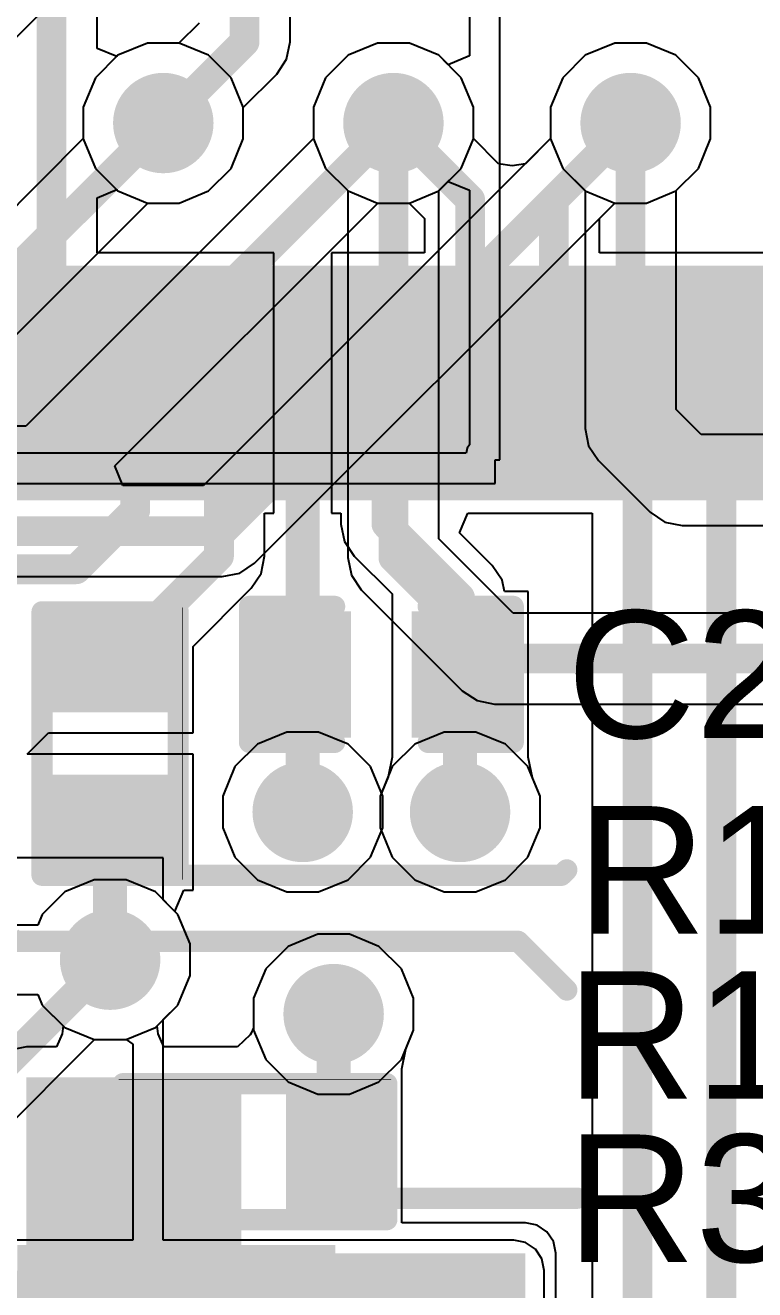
# Model space of a CAD drawing. Header units: inches. Extents: x -3 to 128, y -12 to 41.
# Drawn here: x 99.88 to 104.24, y 7.39 to 14.95 of the extents above; entities that cross this region are included whole.
import ezdxf

# ---------------------------------------------------------------- set-up
doc = ezdxf.new("R2010")
doc.units = ezdxf.units.IN
for name, color, linetype in [('Bottom Layer', 5, 'Continuous'), ('Layer 1', 16, 'Continuous'), ('Layer 2', 76, 'Continuous'), ('Top Layer', 1, 'Continuous'), ('Top Overlay', 2, 'Continuous'), ('Top Paste', 8, 'Continuous'), ('Top Solder', 216, 'Continuous'), ('Via Holes', 16, 'Continuous')]:
    doc.layers.add(name, color=color, linetype=linetype)
doc.styles.add('Arial', font='', dxfattribs={"height": 0.2})
doc.styles.get('Arial').set_extended_font_data('Arial')

msp = doc.modelspace()

# ---------------------------------------------------------------- hatches: boundary and pattern name
at = {"layer": 'Bottom Layer'}
h = msp.add_hatch(color=5, dxfattribs=at)
edge = h.paths.add_edge_path()
edge.add_arc((100.7076, 14.3629), 0.3, 0, 360)
h = msp.add_hatch(color=5, dxfattribs=at)
edge = h.paths.add_edge_path()
edge.add_arc((102.0819, 14.3629), 0.3, 0, 360)
h = msp.add_hatch(color=5, dxfattribs=at)
edge = h.paths.add_edge_path()
edge.add_arc((103.4983, 14.3629), 0.3, 0, 360)
h = msp.add_hatch(color=5, dxfattribs=at)
edge = h.paths.add_edge_path()
edge.add_arc((101.5401, 10.2456), 0.3, 0, 360)
h = msp.add_hatch(color=5, dxfattribs=at)
edge = h.paths.add_edge_path()
edge.add_arc((102.4799, 10.2456), 0.3, 0, 360)
h = msp.add_hatch(color=5, dxfattribs=at)
edge = h.paths.add_edge_path()
edge.add_arc((100.3901, 9.3625), 0.3, 0, 360)
h = msp.add_hatch(color=5, dxfattribs=at)
edge = h.paths.add_edge_path()
edge.add_arc((101.7248, 9.0374), 0.3, 0, 360)
at = {"layer": 'Layer 1'}
h = msp.add_hatch(color=16, dxfattribs=at)
edge = h.paths.add_edge_path()
edge.add_arc((100.7076, 14.3629), 0.3, 0, 360)
h = msp.add_hatch(color=16, dxfattribs=at)
edge = h.paths.add_edge_path()
edge.add_arc((102.0819, 14.3629), 0.3, 0, 360)
h = msp.add_hatch(color=16, dxfattribs=at)
edge = h.paths.add_edge_path()
edge.add_arc((103.4983, 14.3629), 0.3, 0, 360)
h = msp.add_hatch(color=16, dxfattribs=at)
edge = h.paths.add_edge_path()
edge.add_arc((101.5401, 10.2456), 0.3, 0, 360)
h = msp.add_hatch(color=16, dxfattribs=at)
edge = h.paths.add_edge_path()
edge.add_arc((102.4799, 10.2456), 0.3, 0, 360)
h = msp.add_hatch(color=16, dxfattribs=at)
edge = h.paths.add_edge_path()
edge.add_arc((100.3901, 9.3625), 0.3, 0, 360)
h = msp.add_hatch(color=16, dxfattribs=at)
edge = h.paths.add_edge_path()
edge.add_arc((101.7248, 9.0374), 0.3, 0, 360)
at = {"layer": 'Layer 2'}
h = msp.add_hatch(color=76, dxfattribs=at)
edge = h.paths.add_edge_path()
edge.add_arc((100.7076, 14.3629), 0.3, 0, 360)
h = msp.add_hatch(color=76, dxfattribs=at)
edge = h.paths.add_edge_path()
edge.add_arc((102.0819, 14.3629), 0.3, 0, 360)
h = msp.add_hatch(color=76, dxfattribs=at)
edge = h.paths.add_edge_path()
edge.add_arc((103.4983, 14.3629), 0.3, 0, 360)
h = msp.add_hatch(color=76, dxfattribs=at)
edge = h.paths.add_edge_path()
edge.add_arc((101.5401, 10.2456), 0.3, 0, 360)
h = msp.add_hatch(color=76, dxfattribs=at)
edge = h.paths.add_edge_path()
edge.add_arc((102.4799, 10.2456), 0.3, 0, 360)
h = msp.add_hatch(color=76, dxfattribs=at)
edge = h.paths.add_edge_path()
edge.add_arc((100.3901, 9.3625), 0.3, 0, 360)
h = msp.add_hatch(color=76, dxfattribs=at)
edge = h.paths.add_edge_path()
edge.add_arc((101.7248, 9.0374), 0.3, 0, 360)
msp.add_hatch(color=76, dxfattribs=at).paths.add_polyline_path([(93.1567, 6.0571), (102.8015, 6.0571), (102.8015, 7.5049), (93.1567, 7.5049)])
at = {"layer": 'Top Layer'}
h = msp.add_hatch(color=1, dxfattribs=at)
edge = h.paths.add_edge_path()
edge.add_arc((100.7076, 14.3629), 0.3, 0, 360)
h = msp.add_hatch(color=1, dxfattribs=at)
edge = h.paths.add_edge_path()
edge.add_arc((102.0819, 14.3629), 0.3, 0, 360)
h = msp.add_hatch(color=1, dxfattribs=at)
edge = h.paths.add_edge_path()
edge.add_arc((103.4983, 14.3629), 0.3, 0, 360)
for points in [[(99.8901, 12.2091), (99.8901, 13.4091), (100.1901, 13.4091), (100.1901, 12.2091)], [(100.3901, 12.2091), (100.3901, 13.4091), (100.6901, 13.4091), (100.6901, 12.2091)], [(100.8901, 12.2091), (100.8901, 13.4091), (101.1901, 13.4091), (101.1901, 12.2091)], [(101.3901, 12.2091), (101.3901, 13.4091), (101.6901, 13.4091), (101.6901, 12.2091)], [(101.8901, 12.2091), (101.8901, 13.4091), (102.1901, 13.4091), (102.1901, 12.2091)], [(102.3901, 12.2091), (102.3901, 13.4091), (102.6901, 13.4091), (102.6901, 12.2091)], [(102.8901, 12.2091), (102.8901, 13.4091), (103.1901, 13.4091), (103.1901, 12.2091)], [(103.3901, 12.2091), (103.3901, 13.4091), (103.6901, 13.4091), (103.6901, 12.2091)], [(103.8901, 12.2091), (103.8901, 13.4091), (104.1901, 13.4091), (104.1901, 12.2091)], [(100.7076, 10.8958), (100.0726, 10.8958), (100.0726, 11.353), (100.7076, 11.353)], [(101.3115, 10.7503), (101.3115, 11.3853), (101.7687, 11.3853), (101.7687, 10.7503)], [(102.2513, 10.7503), (102.2513, 11.3853), (102.7085, 11.3853), (102.7085, 10.7503)], [(100.7076, 9.956), (100.0726, 9.956), (100.0726, 10.4132), (100.7076, 10.4132)], [(99.8901, 6.2083), (101.1735, 6.2083), (101.1735, 8.6597), (99.8901, 8.6597)], [(101.0136, 8.5327), (101.0136, 7.8977), (100.5564, 7.8977), (100.5564, 8.5327)], [(101.9534, 8.5327), (101.9534, 7.8977), (101.4962, 7.8977), (101.4962, 8.5327)], [(102.8701, 7.6083), (99.885, 7.6083), (99.885, 6.2083), (102.8701, 6.2083)], [(99.885, 6.2083), (101.685, 6.2083), (101.685, 7.6083), (99.885, 7.6083)], [(99.885, 7.6083), (101.685, 7.6083), (101.685, 6.2083), (99.885, 6.2083)]]:
    msp.add_hatch(color=1, dxfattribs=at).paths.add_polyline_path(points)
h = msp.add_hatch(color=1, dxfattribs=at)
edge = h.paths.add_edge_path()
edge.add_arc((101.5401, 10.2456), 0.3, 0, 360)
h = msp.add_hatch(color=1, dxfattribs=at)
edge = h.paths.add_edge_path()
edge.add_arc((102.4799, 10.2456), 0.3, 0, 360)
h = msp.add_hatch(color=1, dxfattribs=at)
edge = h.paths.add_edge_path()
edge.add_arc((100.3901, 9.3625), 0.3, 0, 360)
h = msp.add_hatch(color=1, dxfattribs=at)
edge = h.paths.add_edge_path()
edge.add_arc((101.7248, 9.0374), 0.3, 0, 360)
at = {"layer": 'Top Paste'}
for points in [[(99.8901, 12.2091), (99.8901, 13.4091), (100.1901, 13.4091), (100.1901, 12.2091)], [(100.3901, 12.2091), (100.3901, 13.4091), (100.6901, 13.4091), (100.6901, 12.2091)], [(100.8901, 12.2091), (100.8901, 13.4091), (101.1901, 13.4091), (101.1901, 12.2091)], [(101.3901, 12.2091), (101.3901, 13.4091), (101.6901, 13.4091), (101.6901, 12.2091)], [(101.8901, 12.2091), (101.8901, 13.4091), (102.1901, 13.4091), (102.1901, 12.2091)], [(102.3901, 12.2091), (102.3901, 13.4091), (102.6901, 13.4091), (102.6901, 12.2091)], [(102.8901, 12.2091), (102.8901, 13.4091), (103.1901, 13.4091), (103.1901, 12.2091)], [(103.3901, 12.2091), (103.3901, 13.4091), (103.6901, 13.4091), (103.6901, 12.2091)], [(103.8901, 12.2091), (103.8901, 13.4091), (104.1901, 13.4091), (104.1901, 12.2091)], [(100.7076, 10.8958), (100.0726, 10.8958), (100.0726, 11.353), (100.7076, 11.353)], [(101.3115, 10.7503), (101.3115, 11.3853), (101.7687, 11.3853), (101.7687, 10.7503)], [(102.2513, 10.7503), (102.2513, 11.3853), (102.7085, 11.3853), (102.7085, 10.7503)], [(100.7076, 9.956), (100.0726, 9.956), (100.0726, 10.4132), (100.7076, 10.4132)], [(101.0136, 8.5327), (101.0136, 7.8977), (100.5564, 7.8977), (100.5564, 8.5327)], [(101.9534, 8.5327), (101.9534, 7.8977), (101.4962, 7.8977), (101.4962, 8.5327)], [(99.885, 7.6083), (101.685, 7.6083), (101.685, 6.2083), (99.885, 6.2083)]]:
    msp.add_hatch(color=8, dxfattribs=at).paths.add_polyline_path(points)
at = {"layer": 'Top Solder'}
for points in [[(99.7885, 12.1075), (99.7885, 13.5107), (100.2917, 13.5107), (100.2917, 12.1075)], [(100.2885, 12.1075), (100.2885, 13.5107), (100.7917, 13.5107), (100.7917, 12.1075)], [(100.7885, 12.1075), (100.7885, 13.5107), (101.2917, 13.5107), (101.2917, 12.1075)], [(101.2885, 12.1075), (101.2885, 13.5107), (101.7917, 13.5107), (101.7917, 12.1075)], [(101.7885, 12.1075), (101.7885, 13.5107), (102.2917, 13.5107), (102.2917, 12.1075)], [(102.2885, 12.1075), (102.2885, 13.5107), (102.7917, 13.5107), (102.7917, 12.1075)], [(102.7885, 12.1075), (102.7885, 13.5107), (103.2917, 13.5107), (103.2917, 12.1075)], [(103.2885, 12.1075), (103.2885, 13.5107), (103.7917, 13.5107), (103.7917, 12.1075)], [(103.7885, 12.1075), (103.7885, 13.5107), (104.2917, 13.5107), (104.2917, 12.1075)], [(101.2515, 10.6903), (101.2515, 11.4453), (101.8287, 11.4453), (101.8287, 10.6903)], [(102.1913, 10.6903), (102.1913, 11.4453), (102.7685, 11.4453), (102.7685, 10.6903)], [(100.7626, 10.8408), (100.0176, 10.8408), (100.0176, 11.408), (100.7626, 11.408)], [(100.7626, 9.901), (100.0176, 9.901), (100.0176, 10.4682), (100.7626, 10.4682)], [(101.0686, 8.5877), (101.0686, 7.8427), (100.5014, 7.8427), (100.5014, 8.5877)], [(102.0084, 8.5877), (102.0084, 7.8427), (101.4412, 7.8427), (101.4412, 8.5877)], [(99.835, 7.6583), (101.735, 7.6583), (101.735, 6.1583), (99.835, 6.1583)]]:
    msp.add_hatch(color=216, dxfattribs=at).paths.add_polyline_path(points)
at = {"layer": 'Via Holes'}
h = msp.add_hatch(color=7, dxfattribs=at)
edge = h.paths.add_edge_path()
edge.add_arc((100.7076, 14.3629), 0.15, 0, 360)
h = msp.add_hatch(color=7, dxfattribs=at)
edge = h.paths.add_edge_path()
edge.add_arc((102.0819, 14.3629), 0.15, 0, 360)
h = msp.add_hatch(color=7, dxfattribs=at)
edge = h.paths.add_edge_path()
edge.add_arc((103.4983, 14.3629), 0.15, 0, 360)
h = msp.add_hatch(color=7, dxfattribs=at)
edge = h.paths.add_edge_path()
edge.add_arc((101.5401, 10.2456), 0.15, 0, 360)
h = msp.add_hatch(color=7, dxfattribs=at)
edge = h.paths.add_edge_path()
edge.add_arc((102.4799, 10.2456), 0.15, 0, 360)
h = msp.add_hatch(color=7, dxfattribs=at)
edge = h.paths.add_edge_path()
edge.add_arc((100.3901, 9.3625), 0.15, 0, 360)
h = msp.add_hatch(color=7, dxfattribs=at)
edge = h.paths.add_edge_path()
edge.add_arc((101.7248, 9.0374), 0.15, 0, 360)

# ---------------------------------------------------------------- linework, layer by layer
at = {"layer": 'Bottom Layer'}
for p, q in [((100.6126, 14.8407), (100.437, 14.768)), ((100.8027, 14.8407), (100.6126, 14.8407)), ((100.9783, 14.768), (100.8027, 14.8407)), ((101.9869, 14.8407), (101.8112, 14.768)), ((102.1769, 14.8407), (101.9869, 14.8407)), ((102.3525, 14.768), (102.1769, 14.8407)), ((103.4033, 14.8407), (103.2277, 14.768)), ((103.5934, 14.8407), (103.4033, 14.8407)), ((103.769, 14.768), (103.5934, 14.8407)), ((100.437, 14.768), (100.3026, 14.6336)), ((101.1127, 14.6336), (100.9783, 14.768)), ((101.8112, 14.768), (101.6768, 14.6336)), ((102.487, 14.6336), (102.3525, 14.768)), ((103.2277, 14.768), (103.0933, 14.6336)), ((103.9034, 14.6336), (103.769, 14.768)), ((100.3026, 14.6336), (100.2298, 14.458)), ((101.1854, 14.458), (101.1127, 14.6336)), ((101.6768, 14.6336), (101.6041, 14.458)), ((102.5597, 14.458), (102.487, 14.6336)), ((103.0933, 14.6336), (103.0205, 14.458)), ((103.9761, 14.458), (103.9034, 14.6336)), ((100.2298, 14.458), (100.2298, 14.2679)), ((101.1854, 14.2679), (101.1854, 14.458)), ((101.6041, 14.458), (101.6041, 14.2679)), ((102.5597, 14.2679), (102.5597, 14.458)), ((103.0205, 14.458), (103.0205, 14.2679)), ((103.9761, 14.2679), (103.9761, 14.458)), ((100.2298, 14.2679), (100.3026, 14.0923)), ((101.1127, 14.0923), (101.1854, 14.2679)), ((101.6041, 14.2679), (101.6768, 14.0923)), ((102.487, 14.0923), (102.5597, 14.2679)), ((103.0205, 14.2679), (103.0933, 14.0923)), ((103.9034, 14.0923), (103.9761, 14.2679)), ((100.3026, 14.0923), (100.437, 13.9579)), ((100.9783, 13.9579), (101.1127, 14.0923)), ((101.6768, 14.0923), (101.81, 13.9592)), ((102.3538, 13.9592), (102.487, 14.0923)), ((103.0933, 14.0923), (103.2264, 13.9592)), ((103.7703, 13.9592), (103.9034, 14.0923)), ((100.437, 13.9579), (100.6126, 13.8851)), ((100.8027, 13.8851), (100.9783, 13.9579)), ((101.81, 13.9592), (101.81, 11.7657)), ((102.3538, 11.8783), (102.3538, 13.9592)), ((103.2264, 13.9592), (103.2264, 12.5375)), ((103.7703, 12.6502), (103.7703, 13.9592)), ((100.6126, 13.8851), (100.8027, 13.8851)), ((103.9192, 12.5013), (103.7703, 12.6502)), ((103.2264, 12.5375), (103.2471, 12.4335)), ((107.6545, 12.5013), (103.9192, 12.5013)), ((103.2471, 12.4335), (103.3061, 12.3452)), ((103.3061, 12.3452), (103.6142, 12.0371)), ((103.6142, 12.0371), (103.7025, 11.9781)), ((103.7025, 11.9781), (103.8065, 11.9574)), ((103.8065, 11.9574), (107.5418, 11.9574)), ((102.7977, 11.4345), (102.3538, 11.8783)), ((101.81, 11.7657), (101.8307, 11.6616)), ((101.8307, 11.6616), (101.8896, 11.5734)), ((101.8896, 11.5734), (102.4927, 10.9703)), ((105.0055, 11.4345), (102.7977, 11.4345)), ((102.4927, 10.9703), (102.581, 10.9113)), ((102.581, 10.9113), (102.685, 10.8906)), ((102.685, 10.8906), (105.0055, 10.8906)), ((102.3849, 10.7234), (102.2093, 10.6507)), ((102.575, 10.7234), (102.3849, 10.7234)), ((102.7506, 10.6507), (102.575, 10.7234)), ((102.2093, 10.6507), (102.0749, 10.5163)), ((102.885, 10.5163), (102.7506, 10.6507)), ((102.0749, 10.5163), (102.0021, 10.3407)), ((102.9577, 10.3407), (102.885, 10.5163)), ((102.0021, 10.3407), (102.0021, 10.1506)), ((102.9577, 10.1506), (102.9577, 10.3407)), ((102.0021, 10.1506), (102.0749, 9.975)), ((102.885, 9.975), (102.9577, 10.1506)), ((102.0749, 9.975), (102.2093, 9.8406)), ((102.7506, 9.8406), (102.885, 9.975)), ((100.2951, 9.8403), (100.1195, 9.7675)), ((100.4852, 9.8403), (100.2951, 9.8403)), ((100.6608, 9.7675), (100.4852, 9.8403)), ((102.2093, 9.8406), (102.3849, 9.7678)), ((102.575, 9.7678), (102.7506, 9.8406)), ((100.1195, 9.7675), (99.9851, 9.6331)), ((100.7952, 9.6331), (100.6608, 9.7675)), ((102.3849, 9.7678), (102.575, 9.7678)), ((99.9851, 9.6331), (99.9588, 9.5697)), ((100.8679, 9.4575), (100.7952, 9.6331)), ((99.9588, 9.5697), (99.8214, 9.5697)), ((100.8679, 9.2674), (100.8679, 9.4575)), ((101.6298, 9.5152), (101.4542, 9.4424)), ((101.8199, 9.5152), (101.6298, 9.5152)), ((101.9955, 9.4424), (101.8199, 9.5152)), ((101.4542, 9.4424), (101.3198, 9.308)), ((102.1299, 9.308), (101.9955, 9.4424)), ((101.3198, 9.308), (101.247, 9.1324)), ((102.2026, 9.1324), (102.1299, 9.308)), ((100.7952, 9.0918), (100.8679, 9.2674)), ((99.8214, 9.155), (99.9589, 9.155)), ((99.9589, 9.155), (99.9851, 9.0918)), ((99.9851, 9.0918), (100.1195, 8.9574)), ((100.6608, 8.9574), (100.7952, 9.0918)), ((101.247, 9.1324), (101.247, 8.9423)), ((102.2026, 8.9423), (102.2026, 9.1324)), ((100.1195, 8.9574), (100.2951, 8.8847)), ((100.4852, 8.8847), (100.6608, 8.9574)), ((101.247, 8.9423), (101.3198, 8.7667)), ((102.1299, 8.7667), (102.2026, 8.9423)), ((100.2951, 8.8847), (100.4852, 8.8847)), ((101.3198, 8.7667), (101.4542, 8.6323)), ((101.9955, 8.6323), (102.1299, 8.7667)), ((101.4542, 8.6323), (101.6298, 8.5596)), ((101.8199, 8.5596), (101.9955, 8.6323)), ((101.6298, 8.5596), (101.8199, 8.5596))]:
    msp.add_line(p, q, dxfattribs=at)
for points in [[(102.0819, 11.7657, 0.1778, 0.1778, 0), (102.0819, 14.3629, 0.1778, 0.1778, 0)], [(103.4983, 12.5375, 0.1778, 0.1778, 0), (103.4983, 14.3629, 0.1778, 0.1778, 0)], [(103.4983, 12.5375, 0.1778, 0.1778, 0), (103.8065, 12.2293, 0.1778, 0.1778, 0)], [(103.8065, 12.2293, 0.1778, 0.1778, 0), (107.6545, 12.2293, 0.1778, 0.1778, 0)], [(102.0819, 11.7657, 0.1778, 0.1778, 0), (102.685, 11.1625, 0.1778, 0.1778, 0)], [(102.685, 11.1625, 0.1778, 0.1778, 0), (105.4093, 11.1625, 0.1778, 0.1778, 0)]]:
    msp.add_lwpolyline(points, format="xyseb", dxfattribs=at)
for points in [[(102.0374, 14.3629, 0.0889, 0.0889, 1), (102.1263, 14.3629, 0.0889, 0.0889, 1)], [(103.4539, 14.3629, 0.0889, 0.0889, 1), (103.5428, 14.3629, 0.0889, 0.0889, 1)], [(103.4539, 12.5375, 0.0889, 0.0889, 1), (103.5428, 12.5375, 0.0889, 0.0889, 1)], [(103.4539, 12.5375, 0.0889, 0.0889, 1), (103.5428, 12.5375, 0.0889, 0.0889, 1)], [(103.7621, 12.2293, 0.0889, 0.0889, 1), (103.851, 12.2293, 0.0889, 0.0889, 1)], [(103.7621, 12.2293, 0.0889, 0.0889, 1), (103.851, 12.2293, 0.0889, 0.0889, 1)], [(102.0374, 11.7657, 0.0889, 0.0889, 1), (102.1263, 11.7657, 0.0889, 0.0889, 1)], [(102.0374, 11.7657, 0.0889, 0.0889, 1), (102.1263, 11.7657, 0.0889, 0.0889, 1)], [(102.6406, 11.1625, 0.0889, 0.0889, 1), (102.7295, 11.1625, 0.0889, 0.0889, 1)], [(102.6406, 11.1625, 0.0889, 0.0889, 1), (102.7295, 11.1625, 0.0889, 0.0889, 1)]]:
    msp.add_lwpolyline(points, format="xyseb", close=True, dxfattribs=at)
at = {"layer": 'Layer 1'}
for p, q in [((97.88, 12.9261), (102.3911, 17.4371)), ((100.6126, 14.8407), (100.437, 14.768)), ((100.8027, 14.8407), (100.6126, 14.8407)), ((100.9783, 14.768), (100.8027, 14.8407)), ((101.9869, 14.8407), (101.8112, 14.768)), ((102.1769, 14.8407), (101.9869, 14.8407)), ((102.3525, 14.768), (102.1769, 14.8407)), ((103.4033, 14.8407), (103.2277, 14.768)), ((103.5934, 14.8407), (103.4033, 14.8407)), ((103.769, 14.768), (103.5934, 14.8407)), ((100.437, 14.768), (100.3026, 14.6336)), ((101.1127, 14.6336), (100.9783, 14.768)), ((101.8112, 14.768), (101.6768, 14.6336)), ((102.487, 14.6336), (102.3525, 14.768)), ((103.2277, 14.768), (103.0933, 14.6336)), ((103.9034, 14.6336), (103.769, 14.768)), ((100.3026, 14.6336), (100.2298, 14.458)), ((101.1854, 14.458), (101.1127, 14.6336)), ((101.6768, 14.6336), (101.6041, 14.458)), ((102.5597, 14.458), (102.487, 14.6336)), ((103.0933, 14.6336), (103.0205, 14.458)), ((103.9761, 14.458), (103.9034, 14.6336)), ((100.2298, 14.458), (100.2298, 14.2679)), ((101.1854, 14.2679), (101.1854, 14.458)), ((101.6041, 14.458), (101.6041, 14.2697)), ((102.5597, 14.2679), (102.5597, 14.458)), ((103.0205, 14.458), (103.0205, 14.2697)), ((103.9761, 14.2679), (103.9761, 14.458)), ((101.6041, 14.2697), (99.8864, 12.552)), ((100.2298, 14.2679), (100.3026, 14.0923)), ((103.0205, 14.2697), (100.9473, 12.1964)), ((101.1127, 14.0923), (101.1854, 14.2679)), ((102.487, 14.0923), (102.5597, 14.2679)), ((103.9034, 14.0923), (103.9761, 14.2679)), ((100.3026, 14.0923), (100.437, 13.9579)), ((100.9783, 13.9579), (101.1127, 14.0923)), ((102.3525, 13.9579), (102.487, 14.0923)), ((103.769, 13.9579), (103.9034, 14.0923)), ((100.437, 13.9579), (100.6126, 13.8851)), ((100.8027, 13.8851), (100.9783, 13.9579)), ((102.1769, 13.8851), (102.3525, 13.9579)), ((103.5934, 13.8851), (103.769, 13.9579)), ((100.4173, 12.3138), (101.9887, 13.8851)), ((100.6126, 13.8851), (100.8027, 13.8851)), ((101.2522, 11.7322), (103.4051, 13.8851)), ((101.9887, 13.8851), (102.1769, 13.8851)), ((103.4051, 13.8851), (103.5934, 13.8851)), ((99.8864, 12.552), (71.9548, 12.552)), ((100.4659, 12.1964), (100.4173, 12.3138)), ((100.9473, 12.1964), (100.4659, 12.1964)), ((101.164, 11.6733), (101.2522, 11.7322)), ((98.2306, 11.6526), (101.0599, 11.6526)), ((101.0599, 11.6526), (101.164, 11.6733)), ((102.3849, 10.7234), (102.2093, 10.6507)), ((102.575, 10.7234), (102.3849, 10.7234)), ((102.7506, 10.6507), (102.575, 10.7234)), ((102.2093, 10.6507), (102.0749, 10.5163)), ((102.885, 10.5163), (102.7506, 10.6507)), ((102.0749, 10.5163), (102.0021, 10.3407)), ((102.9577, 10.3407), (102.885, 10.5163)), ((102.0021, 10.3407), (102.0021, 10.1506)), ((102.9577, 10.1506), (102.9577, 10.3407)), ((102.0021, 10.1506), (102.0749, 9.975)), ((102.885, 9.975), (102.9577, 10.1506)), ((102.0749, 9.975), (102.2093, 9.8406)), ((102.7506, 9.8406), (102.885, 9.975)), ((100.2951, 9.8403), (100.1195, 9.7675)), ((100.4852, 9.8403), (100.2951, 9.8403)), ((100.6608, 9.7675), (100.4852, 9.8403)), ((102.2093, 9.8406), (102.3849, 9.7678)), ((102.575, 9.7678), (102.7506, 9.8406)), ((100.1195, 9.7675), (99.9851, 9.6331)), ((100.7952, 9.6331), (100.6608, 9.7675)), ((102.3849, 9.7678), (102.575, 9.7678)), ((99.9851, 9.6331), (99.9588, 9.5697)), ((100.8679, 9.4575), (100.7952, 9.6331)), ((99.9588, 9.5697), (99.8214, 9.5697)), ((100.8679, 9.2674), (100.8679, 9.4575)), ((101.6298, 9.5152), (101.4542, 9.4424)), ((101.8199, 9.5152), (101.6298, 9.5152)), ((101.9955, 9.4424), (101.8199, 9.5152)), ((101.4542, 9.4424), (101.3198, 9.308)), ((102.1299, 9.308), (101.9955, 9.4424)), ((101.3198, 9.308), (101.247, 9.1324)), ((102.2026, 9.1324), (102.1299, 9.308)), ((100.7952, 9.0918), (100.8679, 9.2674)), ((100.6608, 8.9574), (100.7952, 9.0918)), ((101.247, 9.1324), (101.247, 8.9423)), ((102.2026, 8.9423), (102.2026, 9.1324)), ((100.4852, 8.8847), (100.6608, 8.9574)), ((101.247, 8.9423), (101.3198, 8.7667)), ((102.1299, 8.7667), (102.2026, 8.9423)), ((98.8282, 7.416), (100.2969, 8.8847)), ((100.2969, 8.8847), (100.4852, 8.8847)), ((101.3198, 8.7667), (101.4542, 8.6323)), ((101.9955, 8.6323), (102.1299, 8.7667)), ((101.4542, 8.6323), (101.6298, 8.5596)), ((101.8199, 8.5596), (101.9955, 8.6323)), ((101.6298, 8.5596), (101.8199, 8.5596))]:
    msp.add_line(p, q, dxfattribs=at)
for points in [[(99.9991, 12.2801, 0.1778, 0.1778, 0), (102.0819, 14.3629, 0.1778, 0.1778, 0)], [(101.0599, 11.9245, 0.1778, 0.1778, 0), (103.4983, 14.3629, 0.1778, 0.1778, 0)], [(66.6071, 12.2801, 0.1778, 0.1778, 0), (99.9991, 12.2801, 0.1778, 0.1778, 0)], [(66.4598, 11.9245, 0.1778, 0.1778, 0), (101.0599, 11.9245, 0.1778, 0.1778, 0)], [(98.6359, 7.6083, 0.1778, 0.1778, 0), (100.3901, 9.3625, 0.1778, 0.1778, 0)]]:
    msp.add_lwpolyline(points, format="xyseb", dxfattribs=at)
for points in [[(102.0374, 14.3629, 0.0889, 0.0889, 1), (102.1263, 14.3629, 0.0889, 0.0889, 1)], [(103.4539, 14.3629, 0.0889, 0.0889, 1), (103.5428, 14.3629, 0.0889, 0.0889, 1)], [(99.9546, 12.2801, 0.0889, 0.0889, 1), (100.0435, 12.2801, 0.0889, 0.0889, 1)], [(99.9546, 12.2801, 0.0889, 0.0889, 1), (100.0435, 12.2801, 0.0889, 0.0889, 1)], [(101.0155, 11.9245, 0.0889, 0.0889, 1), (101.1044, 11.9245, 0.0889, 0.0889, 1)], [(101.0155, 11.9245, 0.0889, 0.0889, 1), (101.1044, 11.9245, 0.0889, 0.0889, 1)], [(100.3457, 9.3625, 0.0889, 0.0889, 1), (100.4346, 9.3625, 0.0889, 0.0889, 1)]]:
    msp.add_lwpolyline(points, format="xyseb", close=True, dxfattribs=at)
at = {"layer": 'Layer 2'}
for p, q in [((102.7169, 12.351), (102.7169, 24.0881)), ((102.5356, 23.9068), (102.5356, 14.7645)), ((100.6126, 14.8407), (100.437, 14.768)), ((100.8027, 14.8407), (100.6126, 14.8407)), ((100.9783, 14.768), (100.8027, 14.8407)), ((101.9869, 14.8407), (101.8112, 14.768)), ((102.1769, 14.8407), (101.9869, 14.8407)), ((102.3525, 14.768), (102.1769, 14.8407)), ((103.4033, 14.8407), (103.2277, 14.768)), ((103.5934, 14.8407), (103.4033, 14.8407)), ((103.769, 14.768), (103.5934, 14.8407)), ((100.437, 14.768), (100.3026, 14.6336)), ((101.1127, 14.6336), (100.9783, 14.768)), ((101.8112, 14.768), (101.6768, 14.6336)), ((102.4086, 14.7119), (102.3525, 14.768)), ((102.5356, 14.7645), (102.4086, 14.7119)), ((103.2277, 14.768), (103.0933, 14.6336)), ((103.9034, 14.6336), (103.769, 14.768)), ((100.3026, 14.6336), (100.2298, 14.458)), ((101.1854, 14.458), (101.1127, 14.6336)), ((101.6768, 14.6336), (101.6041, 14.458)), ((103.0933, 14.6336), (103.0205, 14.458)), ((103.9761, 14.458), (103.9034, 14.6336)), ((100.2298, 14.458), (100.2298, 14.2697)), ((101.1854, 14.2679), (101.1854, 14.458)), ((101.6041, 14.458), (101.6041, 14.2679)), ((103.0205, 14.458), (103.0205, 14.2679)), ((103.9761, 14.2679), (103.9761, 14.458)), ((100.2298, 14.2697), (99.2611, 13.301)), ((101.1127, 14.0923), (101.1854, 14.2679)), ((101.6041, 14.2679), (101.6768, 14.0923)), ((103.0205, 14.2679), (103.0933, 14.0923)), ((103.9034, 14.0923), (103.9761, 14.2679)), ((100.9783, 13.9579), (101.1127, 14.0923)), ((101.6768, 14.0923), (101.8112, 13.9579)), ((103.0933, 14.0923), (103.2277, 13.9579)), ((103.769, 13.9579), (103.9034, 14.0923)), ((102.3525, 13.9579), (102.4086, 14.0139)), ((102.4086, 14.0139), (102.5356, 13.9613)), ((100.8027, 13.8851), (100.9783, 13.9579)), ((101.8112, 13.9579), (101.9869, 13.8851)), ((102.1769, 13.8851), (102.3525, 13.9579)), ((102.5356, 13.9613), (102.5356, 12.4398)), ((103.2277, 13.9579), (103.4033, 13.8851)), ((103.5934, 13.8851), (103.769, 13.9579)), ((99.566, 12.8367), (100.6144, 13.8851)), ((100.6144, 13.8851), (100.8027, 13.8851)), ((101.9869, 13.8851), (102.1769, 13.8851)), ((103.4033, 13.8851), (103.5934, 13.8851)), ((102.5226, 12.4204), (102.5167, 12.3903)), ((102.5356, 12.4398), (102.5226, 12.4204)), ((102.5167, 12.3903), (96.5401, 12.3903)), ((102.6901, 12.2091), (102.6901, 12.351)), ((102.6901, 12.351), (102.7169, 12.351)), ((96.5401, 12.2091), (102.6901, 12.2091)), ((101.4451, 10.7234), (101.2695, 10.6507)), ((101.6352, 10.7234), (101.4451, 10.7234)), ((101.8108, 10.6507), (101.6352, 10.7234)), ((101.2695, 10.6507), (101.1351, 10.5163)), ((101.9452, 10.5163), (101.8108, 10.6507)), ((101.1351, 10.5163), (101.0623, 10.3407)), ((102.0179, 10.3407), (101.9452, 10.5163)), ((101.0623, 10.3407), (101.0623, 10.1506)), ((102.0179, 10.1506), (102.0179, 10.3407)), ((101.0623, 10.1506), (101.1351, 9.975)), ((101.9452, 9.975), (102.0179, 10.1506)), ((100.7076, 9.9704), (99.0197, 9.9704)), ((100.7076, 9.7207), (100.7076, 9.9704)), ((101.1351, 9.975), (101.2695, 9.8406)), ((101.8108, 9.8406), (101.9452, 9.975)), ((101.2695, 9.8406), (101.4451, 9.7678)), ((101.6352, 9.7678), (101.8108, 9.8406)), ((101.4451, 9.7678), (101.6352, 9.7678)), ((100.7952, 9.6331), (100.7076, 9.7207)), ((100.8679, 9.4575), (100.7952, 9.6331)), ((100.8679, 9.2674), (100.8679, 9.4575)), ((100.7952, 9.0918), (100.8679, 9.2674)), ((99.8214, 9.155), (99.9589, 9.155)), ((99.9589, 9.155), (99.9851, 9.0918)), ((99.9851, 9.0918), (100.1195, 8.9574)), ((100.7076, 9.0042), (100.7952, 9.0918)), ((100.7076, 7.6862), (100.7076, 9.0042)), ((100.1195, 8.9574), (100.2951, 8.8847)), ((100.2951, 8.8847), (100.4852, 8.8847)), ((100.4852, 8.8847), (100.5263, 8.8571)), ((100.5263, 8.8571), (100.5263, 7.6862)), ((100.5263, 7.6862), (93.1567, 7.6862)), ((102.8015, 7.6862), (100.7076, 7.6862)), ((102.8708, 7.6724), (102.8015, 7.6862)), ((102.9297, 7.6331), (102.8708, 7.6724)), ((102.969, 7.5743), (102.9297, 7.6331)), ((102.9828, 7.5049), (102.969, 7.5743)), ((102.9828, 6.0571), (102.9828, 7.5049))]:
    msp.add_line(p, q, dxfattribs=at)
msp.add_lwpolyline([(99.3737, 13.029, 0.1778, 0.1778, 0), (100.7076, 14.3629, 0.1778, 0.1778, 0)], format="xyseb", dxfattribs=at)
msp.add_lwpolyline([(100.6632, 14.3629, 0.0889, 0.0889, 1), (100.7521, 14.3629, 0.0889, 0.0889, 1)], format="xyseb", close=True, dxfattribs=at)
at = {"layer": 'Top Layer'}
for p, q in [((100.312, 14.809), (100.312, 22.9664)), ((101.4648, 14.8482), (101.4648, 17.4898)), ((100.921, 14.9609), (100.8009, 14.8407)), ((100.6126, 14.8407), (100.437, 14.768)), ((100.8009, 14.8407), (100.6126, 14.8407)), ((101.4441, 14.7442), (101.4648, 14.8482)), ((101.4648, 14.8482), (101.4648, 14.8482)), ((101.9869, 14.8407), (101.8112, 14.768)), ((102.1769, 14.8407), (101.9869, 14.8407)), ((102.3525, 14.768), (102.1769, 14.8407)), ((103.4033, 14.8407), (103.2277, 14.768)), ((103.5934, 14.8407), (103.4033, 14.8407)), ((103.769, 14.768), (103.5934, 14.8407)), ((100.4294, 14.7604), (100.312, 14.809)), ((100.437, 14.768), (100.4294, 14.7604)), ((101.3852, 14.6559), (101.4441, 14.7442)), ((101.8112, 14.768), (101.6768, 14.6336)), ((102.487, 14.6336), (102.3525, 14.768)), ((103.2277, 14.768), (103.0933, 14.6336)), ((103.9034, 14.6336), (103.769, 14.768)), ((101.1854, 14.4562), (101.3852, 14.6559)), ((101.6768, 14.6336), (101.6041, 14.458)), ((102.5597, 14.458), (102.487, 14.6336)), ((103.0933, 14.6336), (103.0205, 14.458)), ((103.9761, 14.458), (103.9034, 14.6336)), ((101.1854, 14.2679), (101.1854, 14.4562)), ((101.6041, 14.458), (101.6041, 14.2679)), ((102.5597, 14.2697), (102.5597, 14.458)), ((103.0205, 14.458), (103.0205, 14.2697)), ((103.9761, 14.2679), (103.9761, 14.458)), ((101.1127, 14.0923), (101.1854, 14.2679)), ((101.6041, 14.2679), (101.6768, 14.0923)), ((102.71, 14.1194), (102.5597, 14.2697)), ((103.0205, 14.2697), (102.8702, 14.1194)), ((103.9034, 14.0923), (103.9761, 14.2679)), ((100.9783, 13.9579), (101.1127, 14.0923)), ((101.6768, 14.0923), (101.8112, 13.9579)), ((102.7901, 14.1064), (102.71, 14.1194)), ((102.8702, 14.1194), (102.7901, 14.1064)), ((103.769, 13.9579), (103.9034, 14.0923)), ((100.312, 13.9169), (100.4294, 13.9655)), ((100.312, 13.5869), (100.312, 13.9169)), ((100.4294, 13.9655), (100.437, 13.9579)), ((100.437, 13.9579), (100.6126, 13.8851)), ((100.8027, 13.8851), (100.9783, 13.9579)), ((101.8112, 13.9579), (101.9869, 13.8851)), ((103.5934, 13.8851), (103.769, 13.9579)), ((100.6126, 13.8851), (100.8027, 13.8851)), ((101.9869, 13.8851), (102.1751, 13.8851)), ((102.1751, 13.8851), (102.2682, 13.7921)), ((103.312, 13.7921), (103.4051, 13.8851)), ((103.4051, 13.8851), (103.5934, 13.8851)), ((102.2682, 13.7921), (102.2682, 13.5869)), ((103.312, 13.5869), (103.312, 13.7921)), ((101.3679, 13.5869), (100.312, 13.5869)), ((101.3679, 12.0313), (101.3679, 13.5869)), ((102.2682, 13.5869), (101.7123, 13.5869)), ((101.7123, 13.5869), (101.7123, 12.0313)), ((104.5327, 13.5869), (103.312, 13.5869)), ((101.312, 11.7745), (101.312, 12.0313)), ((101.312, 12.0313), (101.3679, 12.0313)), ((101.7123, 12.0313), (101.7682, 12.0313)), ((101.7682, 12.0313), (101.7682, 11.9663)), ((102.477, 11.9139), (102.5256, 12.0313)), ((102.5256, 12.0313), (103.2682, 12.0313)), ((103.2682, 12.0313), (103.2682, 5.5088)), ((101.7682, 11.9663), (101.7889, 11.8622)), ((102.6722, 11.7188), (102.477, 11.9139)), ((101.7889, 11.8622), (101.8478, 11.774)), ((101.2913, 11.6704), (101.3121, 11.7744)), ((101.3121, 11.7744), (101.312, 11.7745)), ((101.8478, 11.774), (102.0735, 11.5483)), ((102.7311, 11.6305), (102.6722, 11.7188)), ((101.2324, 11.5822), (101.2913, 11.6704)), ((100.8854, 11.2352), (101.2324, 11.5822)), ((102.7446, 11.5631), (102.7311, 11.6305)), ((102.8863, 11.5631), (102.7446, 11.5631)), ((102.8863, 10.5725), (102.8863, 11.5631)), ((102.0735, 11.5483), (102.0735, 10.5725)), ((100.8854, 10.718), (100.8854, 11.2352)), ((99.8948, 10.591), (100.0217, 10.718)), ((100.0217, 10.718), (100.8854, 10.718)), ((99.8956, 10.591), (99.8948, 10.591)), ((100.0124, 10.591), (99.8956, 10.591)), ((100.8854, 10.591), (100.0124, 10.591)), ((100.8854, 9.7782), (100.8854, 10.591)), ((102.0735, 10.5725), (102.0496, 10.4554)), ((102.0735, 10.5725), (102.0735, 10.5725)), ((102.9126, 10.4495), (102.8863, 10.5725)), ((102.8863, 10.5725), (102.8863, 10.5725)), ((102.8863, 10.5725), (102.8863, 10.5725)), ((102.0496, 10.4554), (102.0021, 10.3407)), ((102.9577, 10.3407), (102.9126, 10.4495)), ((102.0021, 10.3407), (102.0021, 10.1506)), ((102.9577, 10.1506), (102.9577, 10.3407)), ((102.0021, 10.1506), (102.0749, 9.975)), ((102.885, 9.975), (102.9577, 10.1506)), ((102.0749, 9.975), (102.2093, 9.8406)), ((102.7506, 9.8406), (102.885, 9.975)), ((102.2093, 9.8406), (102.3849, 9.7678)), ((102.575, 9.7678), (102.7506, 9.8406)), ((100.777, 9.6512), (100.8297, 9.7782)), ((100.8297, 9.7782), (100.8854, 9.7782)), ((102.3849, 9.7678), (102.575, 9.7678)), ((100.7952, 9.6331), (100.777, 9.6512)), ((100.8679, 9.4575), (100.7952, 9.6331)), ((100.8679, 9.2674), (100.8679, 9.4575)), ((101.6298, 9.5152), (101.4542, 9.4424)), ((101.8199, 9.5152), (101.6298, 9.5152)), ((101.9955, 9.4424), (101.8199, 9.5152)), ((101.4542, 9.4424), (101.3198, 9.308)), ((102.1299, 9.308), (101.9955, 9.4424)), ((101.3198, 9.308), (101.247, 9.1324)), ((102.2026, 9.1324), (102.1299, 9.308)), ((100.7952, 9.0918), (100.8679, 9.2674)), ((99.8214, 9.155), (99.9589, 9.155)), ((99.9589, 9.155), (99.9851, 9.0918)), ((99.9851, 9.0918), (100.1089, 8.968)), ((100.6714, 8.968), (100.7952, 9.0918)), ((101.247, 9.1324), (101.247, 8.9558)), ((102.2026, 8.9423), (102.2026, 9.1324)), ((100.1031, 8.9189), (100.0699, 8.841)), ((100.1089, 8.968), (100.1031, 8.9189)), ((100.6771, 8.9189), (100.6714, 8.968)), ((100.7103, 8.841), (100.6771, 8.9189)), ((101.2329, 8.9229), (101.2267, 8.9143)), ((101.247, 8.9558), (101.2329, 8.9229)), ((102.1551, 8.8276), (102.2026, 8.9423)), ((101.2267, 8.9143), (101.1516, 8.841)), ((99.8901, 8.841), (99.8208, 8.8272)), ((100.0699, 8.841), (99.8901, 8.841)), ((101.1516, 8.841), (100.7103, 8.841)), ((102.1312, 8.7105), (102.1551, 8.8276)), ((102.1312, 7.7896), (102.1312, 8.7105)), ((102.1312, 8.7105), (102.1312, 8.7105)), ((102.8701, 7.7896), (102.1312, 7.7896)), ((102.9395, 7.7758), (102.8701, 7.7896)), ((102.9983, 7.7365), (102.9395, 7.7758)), ((103.0376, 7.6776), (102.9983, 7.7365)), ((103.0514, 7.6083), (103.0376, 7.6776)), ((103.0514, 6.2083), (103.0514, 7.6083))]:
    msp.add_line(p, q, dxfattribs=at)
for points in [[(100.0401, 12.8091, 0.1778, 0.1778, 0), (100.0401, 23.3389, 0.1778, 0.1778, 0)], [(101.1929, 14.8482, 0.1778, 0.1778, 0), (101.1929, 17.8935, 0.1778, 0.1778, 0)], [(100.7076, 14.3629, 0.1778, 0.1778, 0), (101.1929, 14.8482, 0.1778, 0.1778, 0)], [(102.0819, 14.3629, 0.1778, 0.1778, 0), (102.5401, 13.9047, 0.1778, 0.1778, 0)], [(103.0401, 13.9047, 0.1778, 0.1778, 0), (103.4983, 14.3629, 0.1778, 0.1778, 0)], [(102.5401, 12.8091, 0.1778, 0.1778, 0), (102.5401, 13.9047, 0.1778, 0.1778, 0)], [(103.0401, 12.8091, 0.1778, 0.1778, 0), (103.0401, 13.9047, 0.1778, 0.1778, 0)], [(100.5401, 12.0491, 0.1778, 0.1778, 0), (100.5401, 12.8091, 0.1778, 0.1778, 0)], [(101.0401, 11.7744, 0.1778, 0.1778, 0), (101.0401, 12.8091, 0.1778, 0.1778, 0)], [(101.5401, 11.0678, 0.2032, 0.2032, 0), (101.5401, 12.8091, 0.2032, 0.2032, 0)], [(102.0401, 11.9663, 0.1778, 0.1778, 0), (102.0401, 12.8091, 0.1778, 0.1778, 0)], [(103.5401, 5.3962, 0.1778, 0.1778, 0), (103.5401, 12.8091, 0.1778, 0.1778, 0)], [(104.0401, 6.3045, 0.1778, 0.1778, 0), (104.0401, 12.8091, 0.1778, 0.1778, 0)], [(100.1869, 11.6959, 0.1778, 0.1778, 0), (100.5401, 12.0491, 0.1778, 0.1778, 0)], [(102.0401, 11.9663, 0.1778, 0.1778, 0), (102.4799, 11.5265, 0.1778, 0.1778, 0)], [(100.3901, 11.1244, 0.1778, 0.1778, 0), (101.0401, 11.7744, 0.1778, 0.1778, 0)], [(99.6443, 11.6959, 0.1778, 0.1778, 0), (100.1869, 11.6959, 0.1778, 0.1778, 0)], [(102.4799, 11.0678, 0.1778, 0.1778, 0), (102.4799, 11.5265, 0.1778, 0.1778, 0)], [(101.5401, 10.2456, 0.2032, 0.2032, 0), (101.5401, 11.0678, 0.2032, 0.2032, 0)], [(102.4799, 10.7503, 0.1778, 0.1778, 0), (102.4799, 11.0678, 0.1778, 0.1778, 0)], [(102.4799, 10.2456, 0.2032, 0.2032, 0), (102.4799, 10.7503, 0.2032, 0.2032, 0)], [(100.3901, 9.3625, 0.2032, 0.2032, 0), (100.3901, 10.1846, 0.2032, 0.2032, 0)], [(101.7248, 8.2152, 0.2032, 0.2032, 0), (101.7248, 9.0374, 0.2032, 0.2032, 0)]]:
    msp.add_lwpolyline(points, format="xyseb", dxfattribs=at)
for points in [[(101.1484, 14.8482, 0.0889, 0.0889, 1), (101.2373, 14.8482, 0.0889, 0.0889, 1)], [(101.1484, 14.8482, 0.0889, 0.0889, 1), (101.2373, 14.8482, 0.0889, 0.0889, 1)], [(100.6632, 14.3629, 0.0889, 0.0889, 1), (100.7521, 14.3629, 0.0889, 0.0889, 1)], [(102.0374, 14.3629, 0.0889, 0.0889, 1), (102.1263, 14.3629, 0.0889, 0.0889, 1)], [(103.4539, 14.3629, 0.0889, 0.0889, 1), (103.5428, 14.3629, 0.0889, 0.0889, 1)], [(102.4957, 13.9047, 0.0889, 0.0889, 1), (102.5846, 13.9047, 0.0889, 0.0889, 1)], [(102.4957, 13.9047, 0.0889, 0.0889, 1), (102.5846, 13.9047, 0.0889, 0.0889, 1)], [(102.9957, 13.9047, 0.0889, 0.0889, 1), (103.0846, 13.9047, 0.0889, 0.0889, 1)], [(102.9957, 13.9047, 0.0889, 0.0889, 1), (103.0846, 13.9047, 0.0889, 0.0889, 1)], [(99.9957, 12.8091, 0.0889, 0.0889, 1), (100.0846, 12.8091, 0.0889, 0.0889, 1)], [(100.4957, 12.8091, 0.0889, 0.0889, 1), (100.5846, 12.8091, 0.0889, 0.0889, 1)], [(100.9957, 12.8091, 0.0889, 0.0889, 1), (101.0846, 12.8091, 0.0889, 0.0889, 1)], [(101.4893, 12.8091, 0.1016, 0.1016, 1), (101.5909, 12.8091, 0.1016, 0.1016, 1)], [(101.9957, 12.8091, 0.0889, 0.0889, 1), (102.0846, 12.8091, 0.0889, 0.0889, 1)], [(102.4957, 12.8091, 0.0889, 0.0889, 1), (102.5846, 12.8091, 0.0889, 0.0889, 1)], [(102.9957, 12.8091, 0.0889, 0.0889, 1), (103.0846, 12.8091, 0.0889, 0.0889, 1)], [(103.4957, 12.8091, 0.0889, 0.0889, 1), (103.5846, 12.8091, 0.0889, 0.0889, 1)], [(103.9957, 12.8091, 0.0889, 0.0889, 1), (104.0846, 12.8091, 0.0889, 0.0889, 1)], [(100.4957, 12.0491, 0.0889, 0.0889, 1), (100.5846, 12.0491, 0.0889, 0.0889, 1)], [(100.4957, 12.0491, 0.0889, 0.0889, 1), (100.5846, 12.0491, 0.0889, 0.0889, 1)], [(101.9957, 11.9663, 0.0889, 0.0889, 1), (102.0846, 11.9663, 0.0889, 0.0889, 1)], [(101.9957, 11.9663, 0.0889, 0.0889, 1), (102.0846, 11.9663, 0.0889, 0.0889, 1)], [(100.9957, 11.7744, 0.0889, 0.0889, 1), (101.0846, 11.7744, 0.0889, 0.0889, 1)], [(100.9957, 11.7744, 0.0889, 0.0889, 1), (101.0846, 11.7744, 0.0889, 0.0889, 1)], [(100.1425, 11.6959, 0.0889, 0.0889, 1), (100.2314, 11.6959, 0.0889, 0.0889, 1)], [(100.1425, 11.6959, 0.0889, 0.0889, 1), (100.2314, 11.6959, 0.0889, 0.0889, 1)], [(102.4355, 11.5265, 0.0889, 0.0889, 1), (102.5244, 11.5265, 0.0889, 0.0889, 1)], [(102.4355, 11.5265, 0.0889, 0.0889, 1), (102.5244, 11.5265, 0.0889, 0.0889, 1)], [(100.3457, 11.1244, 0.0889, 0.0889, 1), (100.4346, 11.1244, 0.0889, 0.0889, 1)], [(101.4893, 11.0678, 0.1016, 0.1016, 1), (101.5909, 11.0678, 0.1016, 0.1016, 1)], [(101.4893, 11.0678, 0.1016, 0.1016, 1), (101.5909, 11.0678, 0.1016, 0.1016, 1)], [(102.4355, 11.0678, 0.0889, 0.0889, 1), (102.5244, 11.0678, 0.0889, 0.0889, 1)], [(102.4355, 11.0678, 0.0889, 0.0889, 1), (102.5244, 11.0678, 0.0889, 0.0889, 1)], [(102.4291, 10.7503, 0.1016, 0.1016, 1), (102.5307, 10.7503, 0.1016, 0.1016, 1)], [(102.4355, 10.7503, 0.0889, 0.0889, 1), (102.5244, 10.7503, 0.0889, 0.0889, 1)], [(100.3393, 10.1846, 0.1016, 0.1016, 1), (100.4409, 10.1846, 0.1016, 0.1016, 1)], [(101.4893, 10.2456, 0.1016, 0.1016, 1), (101.5909, 10.2456, 0.1016, 0.1016, 1)], [(102.4291, 10.2456, 0.1016, 0.1016, 1), (102.5307, 10.2456, 0.1016, 0.1016, 1)], [(100.3393, 9.3625, 0.1016, 0.1016, 1), (100.4409, 9.3625, 0.1016, 0.1016, 1)], [(101.674, 9.0374, 0.1016, 0.1016, 1), (101.7756, 9.0374, 0.1016, 0.1016, 1)], [(101.674, 8.2152, 0.1016, 0.1016, 1), (101.7756, 8.2152, 0.1016, 0.1016, 1)]]:
    msp.add_lwpolyline(points, format="xyseb", close=True, dxfattribs=at)
at = {"layer": 'Top Overlay'}
for points in [[(99.9837, 9.8671, 0.127, 0.127, 0), (99.9837, 11.4419, 0.127, 0.127, 0)], [(99.9837, 11.4419, 0.127, 0.127, 0), (100.7965, 11.4419, 0.127, 0.127, 0)], [(100.7965, 9.8671, 0.127, 0.127, 0), (100.7965, 11.4419, 0.127, 0.127, 0)], [(101.2226, 11.4742, 0.127, 0.127, 0), (101.7306, 11.4742, 0.127, 0.127, 0)], [(101.2226, 10.6614, 0.127, 0.127, 0), (101.2226, 11.4742, 0.127, 0.127, 0)], [(102.2894, 11.4742, 0.127, 0.127, 0), (102.7974, 11.4742, 0.127, 0.127, 0)], [(102.7974, 10.6614, 0.127, 0.127, 0), (102.7974, 11.4742, 0.127, 0.127, 0)], [(100.8219, 9.8417, 0.00323, 0.00323, 0), (100.8219, 11.4673, 0.00323, 0.00323, 0)], [(101.2226, 10.6614, 0.127, 0.127, 0), (101.7306, 10.6614, 0.127, 0.127, 0)], [(102.2894, 10.6614, 0.127, 0.127, 0), (102.7974, 10.6614, 0.127, 0.127, 0)], [(99.9837, 9.8671, 0.127, 0.127, 0), (100.7965, 9.8671, 0.127, 0.127, 0)], [(100.7965, 9.8671, 0.127, 0.127, 0), (103.0848, 9.8671, 0.127, 0.127, 0)], [(103.0848, 9.8671, 0.127, 0.127, 0), (103.1171, 9.8994, 0.127, 0.127, 0)], [(99.7965, 9.4979, 0.127, 0.127, 0), (99.8219, 9.4725, 0.127, 0.127, 0)], [(99.8219, 9.4725, 0.127, 0.127, 0), (102.826, 9.4725, 0.127, 0.127, 0)], [(102.826, 9.4725, 0.127, 0.127, 0), (103.1171, 9.1813, 0.127, 0.127, 0)], [(100.4675, 7.8088, 0.127, 0.127, 0), (100.4675, 8.6216, 0.127, 0.127, 0)], [(100.4675, 8.6216, 0.127, 0.127, 0), (102.0423, 8.6216, 0.127, 0.127, 0)], [(100.4421, 8.647, 0.00323, 0.00323, 0), (102.0677, 8.647, 0.00323, 0.00323, 0)], [(102.0423, 7.8088, 0.127, 0.127, 0), (102.0423, 8.6216, 0.127, 0.127, 0)], [(102.0423, 7.9369, 0.127, 0.127, 0), (103.1806, 7.9369, 0.127, 0.127, 0)], [(100.4675, 7.8088, 0.127, 0.127, 0), (102.0423, 7.8088, 0.127, 0.127, 0)]]:
    msp.add_lwpolyline(points, format="xyseb", dxfattribs=at)
for points in [[(99.952, 11.4419, 0.0635, 0.0635, 1), (100.0155, 11.4419, 0.0635, 0.0635, 1)], [(99.952, 11.4419, 0.0635, 0.0635, 1), (100.0155, 11.4419, 0.0635, 0.0635, 1)], [(100.7648, 11.4419, 0.0635, 0.0635, 1), (100.8283, 11.4419, 0.0635, 0.0635, 1)], [(100.7648, 11.4419, 0.0635, 0.0635, 1), (100.8283, 11.4419, 0.0635, 0.0635, 1)], [(101.1909, 11.4742, 0.0635, 0.0635, 1), (101.2544, 11.4742, 0.0635, 0.0635, 1)], [(101.1909, 11.4742, 0.0635, 0.0635, 1), (101.2544, 11.4742, 0.0635, 0.0635, 1)], [(101.6989, 11.4742, 0.0635, 0.0635, 1), (101.7624, 11.4742, 0.0635, 0.0635, 1)], [(102.2577, 11.4742, 0.0635, 0.0635, 1), (102.3212, 11.4742, 0.0635, 0.0635, 1)], [(102.7657, 11.4742, 0.0635, 0.0635, 1), (102.8292, 11.4742, 0.0635, 0.0635, 1)], [(102.7657, 11.4742, 0.0635, 0.0635, 1), (102.8292, 11.4742, 0.0635, 0.0635, 1)], [(100.8211, 11.4673, 0.00161, 0.00161, 1), (100.8227, 11.4673, 0.00161, 0.00161, 1)], [(101.1909, 10.6614, 0.0635, 0.0635, 1), (101.2544, 10.6614, 0.0635, 0.0635, 1)], [(101.1909, 10.6614, 0.0635, 0.0635, 1), (101.2544, 10.6614, 0.0635, 0.0635, 1)], [(101.6989, 10.6614, 0.0635, 0.0635, 1), (101.7624, 10.6614, 0.0635, 0.0635, 1)], [(102.2577, 10.6614, 0.0635, 0.0635, 1), (102.3212, 10.6614, 0.0635, 0.0635, 1)], [(102.7657, 10.6614, 0.0635, 0.0635, 1), (102.8292, 10.6614, 0.0635, 0.0635, 1)], [(102.7657, 10.6614, 0.0635, 0.0635, 1), (102.8292, 10.6614, 0.0635, 0.0635, 1)], [(99.952, 9.8671, 0.0635, 0.0635, 1), (100.0155, 9.8671, 0.0635, 0.0635, 1)], [(99.952, 9.8671, 0.0635, 0.0635, 1), (100.0155, 9.8671, 0.0635, 0.0635, 1)], [(100.7648, 9.8671, 0.0635, 0.0635, 1), (100.8283, 9.8671, 0.0635, 0.0635, 1)], [(100.7648, 9.8671, 0.0635, 0.0635, 1), (100.8283, 9.8671, 0.0635, 0.0635, 1)], [(100.7648, 9.8671, 0.0635, 0.0635, 1), (100.8283, 9.8671, 0.0635, 0.0635, 1)], [(103.0531, 9.8671, 0.0635, 0.0635, 1), (103.1166, 9.8671, 0.0635, 0.0635, 1)], [(103.0531, 9.8671, 0.0635, 0.0635, 1), (103.1166, 9.8671, 0.0635, 0.0635, 1)], [(103.0854, 9.8994, 0.0635, 0.0635, 1), (103.1489, 9.8994, 0.0635, 0.0635, 1)], [(100.8211, 9.8417, 0.00161, 0.00161, 1), (100.8227, 9.8417, 0.00161, 0.00161, 1)], [(99.7902, 9.4725, 0.0635, 0.0635, 1), (99.8537, 9.4725, 0.0635, 0.0635, 1)], [(99.7902, 9.4725, 0.0635, 0.0635, 1), (99.8537, 9.4725, 0.0635, 0.0635, 1)], [(102.7942, 9.4725, 0.0635, 0.0635, 1), (102.8577, 9.4725, 0.0635, 0.0635, 1)], [(102.7942, 9.4725, 0.0635, 0.0635, 1), (102.8577, 9.4725, 0.0635, 0.0635, 1)], [(103.0854, 9.1813, 0.0635, 0.0635, 1), (103.1489, 9.1813, 0.0635, 0.0635, 1)], [(100.4358, 8.6216, 0.0635, 0.0635, 1), (100.4993, 8.6216, 0.0635, 0.0635, 1)], [(100.4358, 8.6216, 0.0635, 0.0635, 1), (100.4993, 8.6216, 0.0635, 0.0635, 1)], [(100.4413, 8.647, 0.00161, 0.00161, 1), (100.4429, 8.647, 0.00161, 0.00161, 1)], [(102.0106, 8.6216, 0.0635, 0.0635, 1), (102.0741, 8.6216, 0.0635, 0.0635, 1)], [(102.0106, 8.6216, 0.0635, 0.0635, 1), (102.0741, 8.6216, 0.0635, 0.0635, 1)], [(102.0669, 8.647, 0.00161, 0.00161, 1), (102.0685, 8.647, 0.00161, 0.00161, 1)], [(102.0106, 7.9369, 0.0635, 0.0635, 1), (102.0741, 7.9369, 0.0635, 0.0635, 1)], [(103.1488, 7.9369, 0.0635, 0.0635, 1), (103.2123, 7.9369, 0.0635, 0.0635, 1)], [(100.4358, 7.8088, 0.0635, 0.0635, 1), (100.4993, 7.8088, 0.0635, 0.0635, 1)], [(100.4358, 7.8088, 0.0635, 0.0635, 1), (100.4993, 7.8088, 0.0635, 0.0635, 1)], [(102.0106, 7.8088, 0.0635, 0.0635, 1), (102.0741, 7.8088, 0.0635, 0.0635, 1)], [(102.0106, 7.8088, 0.0635, 0.0635, 1), (102.0741, 7.8088, 0.0635, 0.0635, 1)]]:
    msp.add_lwpolyline(points, format="xyseb", close=True, dxfattribs=at)

# ---------------------------------------------------------------- texts
at = {"layer": 'Top Overlay', "style": 'Arial'}
for s, p in [('C23', (103.1171, 10.687)), ('R18', (103.1806, 9.5186)), ('R19', (103.1171, 8.5311)), ('R36', (103.1171, 7.556))]:
    msp.add_text(s, height=0.762, dxfattribs=at).set_placement(p)

doc.saveas('drawing.dxf')
